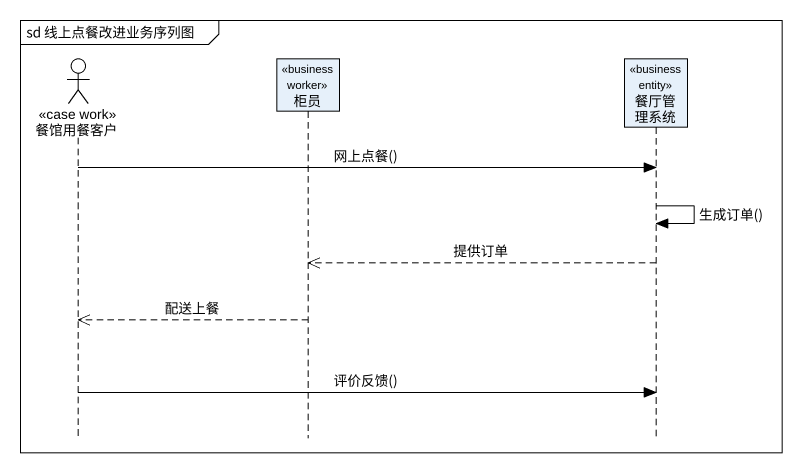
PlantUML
@startuml
mainframe sd 线上点餐改进业务序列图
hide footbox
actor 餐馆用餐客户 <<case work>>
participant 柜员 <<business worker>>
participant 餐厅管理系统 <<business entity>>

餐馆用餐客户 -> 餐厅管理系统 : 网上点餐()
餐厅管理系统 -> 餐厅管理系统 : 生成订单()
餐厅管理系统 -->> 柜员 : 提供订单
柜员 -->> 餐馆用餐客户 : 配送上餐
餐馆用餐客户 -> 餐厅管理系统 : 评价反馈()
@enduml
